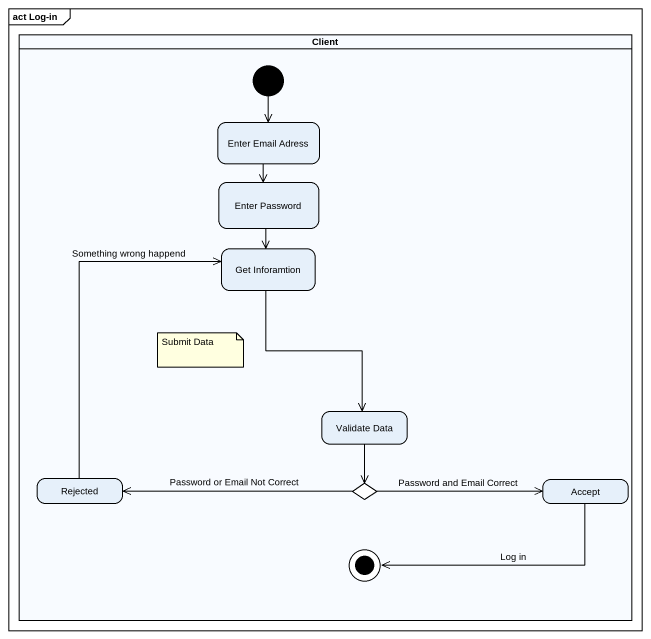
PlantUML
@startuml
mainframe act Log-in
hide empty description
state Client <<partition>> {
  state "Enter Email Adress" as Enter_Email_Adress
  state "Enter Password" as Enter_Password
  state "Get Inforamtion" as Get_Inforamtion
  state "Validate Data" as Validate_Data
  state Rejected
  state choice1 <<choice>>
  state Accept
  [*] --> Enter_Email_Adress
  Accept -left-> [*] : Log in
}
Enter_Email_Adress --> Enter_Password
Enter_Password --> Get_Inforamtion
Get_Inforamtion --> Validate_Data
Validate_Data --> choice1
Rejected -up-> Get_Inforamtion : Something wrong happend
choice1 -left-> Rejected : Password or Email Not Correct
choice1 -right-> Accept : Password and Email Correct
note as N1
  Submit Data
end note
@enduml
